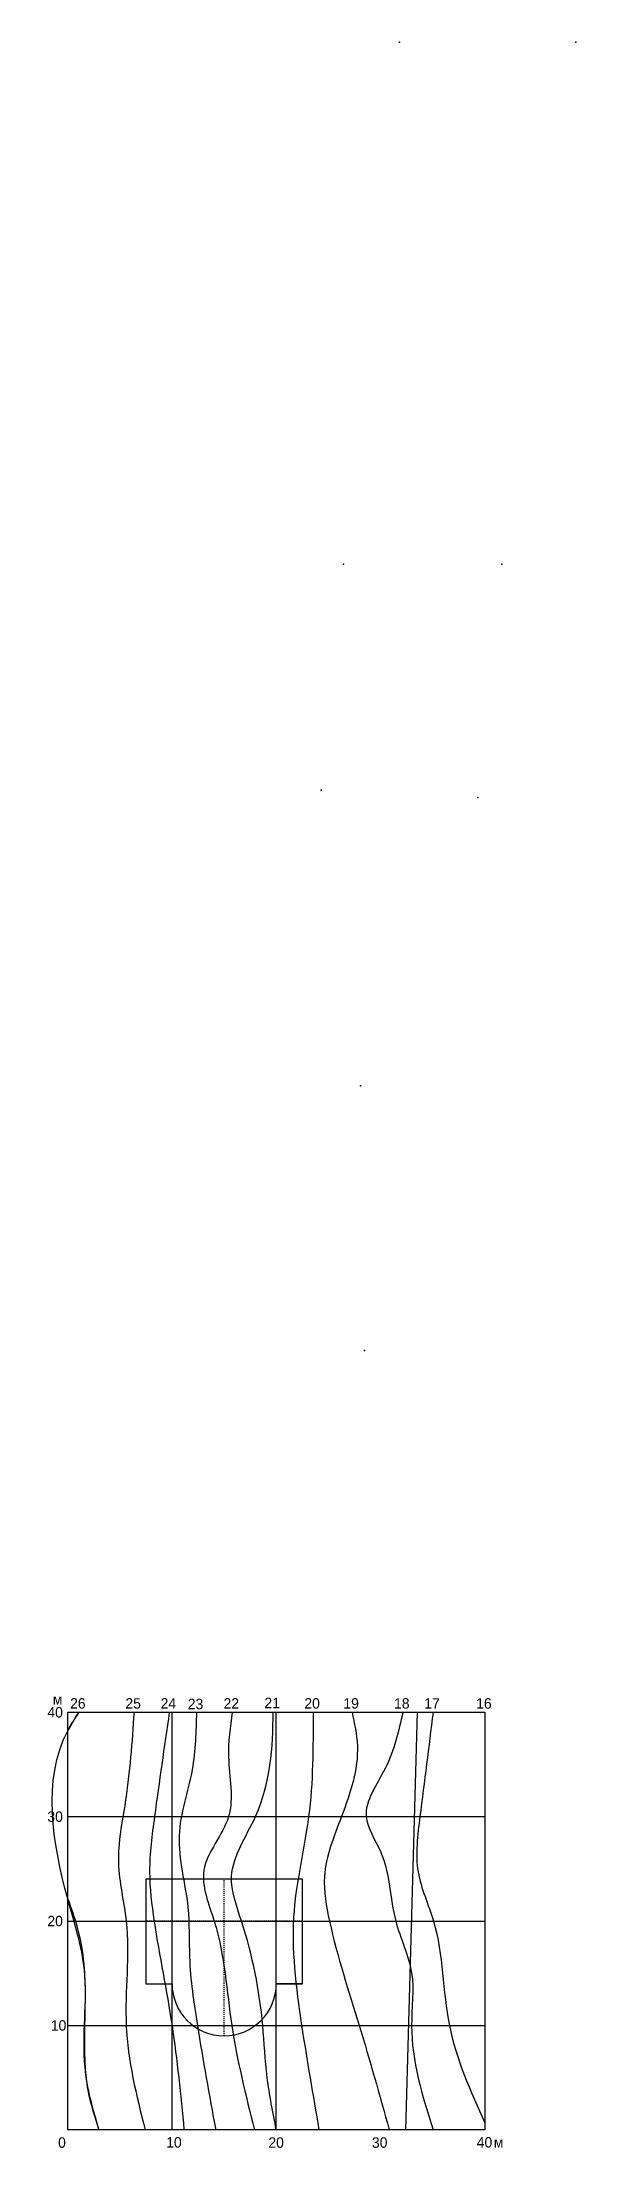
# Model space of a CAD drawing. Header units: millimetres. Extents: x -105 to -54, y -85 to 117.
import ezdxf

# ---------------------------------------------------------------- set-up
doc = ezdxf.new("R2010")
doc.units = ezdxf.units.MM
doc.linetypes.add('ACAD_ISO04W100', pattern=[30, 24, -3, 0, -3])
doc.layers.get('0').update_dxf_attribs({"true_color": 0xc2ced6})
for name, color, linetype in [('Высота', 7, 'Continuous'), ('Сетка координат', 7, 'Continuous'), ('Сооружение', 7, 'Continuous')]:
    doc.layers.add(name, color=color, linetype=linetype)
doc.styles.get("Standard").update_dxf_attribs({"font": 'arial.ttf'})

msp = doc.modelspace()

# ---------------------------------------------------------------- linework, layer by layer
for p, q in [((-98.45, -42.97), (-68.98, -42.97)), ((-98.45, -42.97), (-72.5, -42.97)), ((-68.98, -42.97), (-70.1, -82.97)), ((-70.1, -82.97), (-97.54, -82.97))]:
    msp.add_line(p, q)
msp.add_spline([(-99.48, -82.97, 5.2), (-100.82, -76.97, 5.2), (-100.88, -67.66, 5.2), (-102.48, -60.83, 5.2), (-102.48, -44.76, 5.2), (-101.41, -42.97, 5.2)], degree=3)
at = {"layer": 'Высота'}
msp.add_open_spline([(-101.41, -42.97, 5.2), (-101.78, -43.57, 5.2), (-102.14, -44.16, 5.2), (-102.48, -44.76, 5.2)], degree=3, dxfattribs=at)
at = {"layer": 'Высота', "color": 34}
for points in [[(-96.12, -42.97, 5), (-96.96, -51.55, 5), (-97.62, -57.39, 5), (-96.87, -62.97, 5), (-96.87, -72.97, 5), (-95.06, -82.97, 5)], [(-92.74, -42.97, 4.8), (-94.16, -52.97, 4.8), (-94.63, -58.25, 4.8), (-94.19, -62.97, 4.8), (-92.48, -72.97, 4.8), (-91.33, -82.97, 4.8)], [(-90.13, -42.97, 4.6), (-90.55, -48.46, 4.6), (-91.8, -54.79, 4.6), (-90.96, -61.65, 4.6), (-90.8, -66.41, 4.6), (-90.05, -72.97, 4.6), (-88.29, -82.97, 4.6)], [(-86.7, -42.97, 4.4), (-87.06, -47.27, 4.4), (-87.06, -52.97, 4.4), (-89.42, -58.09, 4.4), (-88.44, -62.97, 4.4), (-86.75, -72.97, 4.4), (-84.57, -82.97, 4.4)], [(-82.48, -82.97, 4.2), (-83.35, -77.95, 4.2), (-83.78, -72.97, 4.2), (-85.82, -62.97, 4.2), (-86.77, -58.7, 4.2), (-84.48, -52.97, 4.2), (-82.79, -42.97, 4.2), (-82.79, -42.93, 4.2)], [(-78.96, -42.97, 4), (-79.38, -52.97, 4), (-80.78, -61.98, 4), (-80.05, -72.97, 4), (-78.39, -82.97, 4)], [(-75.22, -42.97, 3.8), (-74.71, -46.17, 3.8), (-76.23, -52.97, 3.8), (-77.86, -58.71, 3.8), (-77.38, -62.97, 3.8), (-74.53, -72.97, 3.8), (-71.65, -82.97, 3.8)], [(-70.35, -42.97, 3.6), (-72.04, -48.36, 3.6), (-73.87, -52.97, 3.6), (-72.48, -56.32, 3.6), (-71.03, -62.97, 3.6), (-69.51, -67.92, 3.6), (-69.51, -72.97, 3.6), (-67.45, -82.97, 3.6)], [(-67.45, -42.97, 3.4), (-68.71, -52.97, 3.4), (-68.88, -58.26, 3.4), (-67.41, -62.97, 3.4), (-65.89, -72.97, 3.4), (-62.48, -82.31, 3.4)]]:
    msp.add_spline(points, degree=3, dxfattribs=at)
msp.add_open_spline([(-102.48, -60.83, 5.2), (-101.79, -62.64, 5.2), (-100.03, -68.71, 5.2), (-101.63, -76.53, 5.2), (-99.84, -81.88, 5.2), (-99.48, -82.97, 5.2)], degree=3, knots=[94.831231, 94.831231, 94.831231, 94.831231, 123.109032, 190.04666, 207.26052, 207.26052, 207.26052, 207.26052], dxfattribs=at)
at = {"layer": 'Сетка координат'}
msp.add_lwpolyline([(-102.48, -42.97), (-62.48, -42.97), (-62.48, -82.97), (-102.48, -82.97)], close=True, dxfattribs=at)
for points in [[(-92.48, -82.97), (-92.48, -82.97), (-92.48, -42.97)], [(-82.48, -82.97), (-82.48, -82.97), (-82.48, -42.97)], [(-102.48, -52.97), (-102.48, -52.97), (-62.48, -52.97)], [(-102.48, -62.97), (-102.48, -62.97), (-62.48, -62.97)], [(-102.48, -72.97), (-102.48, -72.97), (-62.48, -72.97)]]:
    msp.add_lwpolyline(points, dxfattribs=at)
at = {"layer": 'Сооружение', "color": 30, "linetype": 'ACAD_ISO04W100', "ltscale": 0.001, "true_color": 0xf26722}
for p, q in [((-87.48, -73.97), (-87.48, -58.97)), ((-79.98, -62.97), (-94.98, -62.97))]:
    msp.add_line(p, q, dxfattribs=at)
at = {"layer": 'Сооружение'}
for points in [[(-79.98, -68.97), (-79.98, -58.97), (-94.98, -58.97), (-94.98, -68.97), (-92.48, -68.97)], [(-79.98, -68.97), (-79.98, -58.97)]]:
    msp.add_lwpolyline(points, dxfattribs=at)
msp.add_lwpolyline([(-82.48, -68.97), (-79.98, -68.97)], close=True, dxfattribs=at)
msp.add_arc((-87.48, -68.97), 5, 180, 0, dxfattribs=at)
for p in [(-70.66, 117.03, 250), (-53.75, 117.03, 240), (-76.03, 67.03, 250), (-60.87, 67.03, 240), (-78.19, 45.35, 250), (-63.16, 44.66, 240), (-74.42, 17.03, 250), (-74.01, -8.31, 250)]:
    msp.add_point(p, dxfattribs=at)

# ---------------------------------------------------------------- texts
at = {"char_height": 1, "attachment_point": 1}
for s, insert in [('{\\Ftxt|c204;м}', (-103.91, -41.23)), ('{\\Ftxt|c204;26}', (-102.25, -41.62)), ('{\\Ftxt|c204;25}', (-96.95, -41.62)), ('{\\Ftxt|c204;24}', (-93.57, -41.62)), ('{\\Ftxt|c204;23}', (-90.97, -41.68)), ('{\\Ftxt|c204;22}', (-87.54, -41.62)), ('{\\Ftxt|c204;21}', (-83.62, -41.58)), ('{\\Ftxt|c204;20}', (-79.79, -41.62)), ('{\\Ftxt|c204;19}', (-76.05, -41.62)), ('{\\Ftxt|c204;18}', (-71.19, -41.62)), ('{\\Ftxt|c204;17}', (-68.29, -41.62)), ('{\\Ftxt|c204;16}', (-63.32, -41.62)), ('{\\Ftxt|c204;4\\Ftxt|c0;0}', (-104.43, -42.47)), ('{\\Ftxt|c204;3\\Ftxt|c0;0}', (-104.43, -52.47)), ('{\\Ftxt|c204;2\\Ftxt|c0;0}', (-104.43, -62.47)), ('{\\Ftxt|c204;1\\Ftxt|c0;0}', (-104.1, -72.47)), ('{\\Ftxt|c0;0}', (-103.4, -83.69)), ('{\\Ftxt|c204;10}', (-93.04, -83.67)), ('{\\Ftxt|c204;20}', (-83.24, -83.69)), ('{\\Ftxt|c204;30}', (-73.31, -83.69)), ('{\\Ftxt|c204;40}', (-63.26, -83.67)), ('{\\Ftxt|c204;м}', (-61.63, -83.67))]:
    msp.add_mtext_dynamic_manual_height_columns(s, width=21.6318, gutter_width=2.5, heights=[0], dxfattribs=dict(at, insert=insert))

doc.saveas('drawing.dxf')
